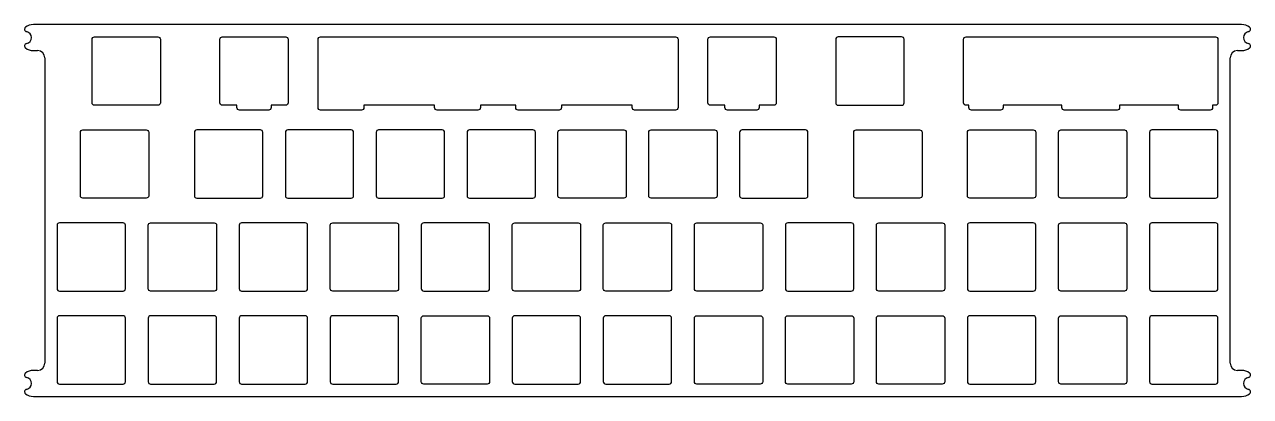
# Model space of a CAD drawing. Header units: millimetres. Extents: x -238 to 14, y -10 to 67.
import ezdxf

# ---------------------------------------------------------------- set-up
doc = ezdxf.new("R2010")
doc.units = ezdxf.units.MM
doc.layers.get('0').update_dxf_attribs({"linetype": 'CONTINUOUS'})

msp = doc.modelspace()

# ---------------------------------------------------------------- linework, layer by layer
for p, q in [((11.85, 66.67), (-235.69, 66.67)), ((-235.69, 61.32), (-234.86, 61.32)), ((11.02, 61.32), (11.85, 61.32)), ((-233.36, 59.82), (-233.36, -2.68)), ((9.53, -2.68), (9.53, 59.82)), ((-234.86, -4.18), (-235.69, -4.18)), ((11.85, -4.18), (11.02, -4.18)), ((-235.69, -9.53), (11.85, -9.53))]:
    msp.add_line(p, q)
for points in [[(-210.19, 50.15), (-223.19, 50.15, -0.414214), (-223.69, 50.65), (-223.69, 63.65, -0.414214), (-223.19, 64.15), (-210.19, 64.15, -0.414214), (-209.69, 63.65), (-209.69, 50.65, -0.414214)], [(-193.99, 49.65), (-193.99, 50.15), (-197, 50.15, -0.414214), (-197.5, 50.65), (-197.5, 63.65, -0.414214), (-197, 64.15), (-184, 64.15, -0.414214), (-183.5, 63.65), (-183.5, 50.65, -0.414214), (-184, 50.15), (-186.99, 50.15), (-186.99, 49.65, -0.414214), (-187.49, 49.15), (-193.49, 49.15, -0.414214)], [(-168.48, 49.15), (-176.86, 49.15, -0.414214), (-177.36, 49.65), (-177.36, 63.65, -0.414214), (-176.86, 64.15), (-168.48, 64.15, -0.014196), (-168.45, 64.15, -0.014196), (-168.42, 64.15), (-153.04, 64.15, -0.014196), (-153.02, 64.15, -0.014196), (-152.99, 64.15), (-128, 64.15, -0.014196), (-127.97, 64.15, -0.014196), (-127.94, 64.15), (-112.56, 64.15, -0.014196), (-112.53, 64.15, -0.014196), (-112.51, 64.15), (-104.12, 64.15, -0.414214), (-103.62, 63.65), (-103.62, 49.65, -0.414214), (-104.12, 49.15), (-112.51, 49.15, -0.414214), (-113.01, 49.65), (-113.01, 50.15), (-127.5, 50.15), (-127.5, 49.65, -0.414214), (-128, 49.15), (-136.38, 49.15, -0.414214), (-136.88, 49.65), (-136.88, 50.15), (-144.11, 50.15), (-144.11, 49.65, -0.414214), (-144.61, 49.15), (-152.99, 49.15, -0.414214), (-153.49, 49.65), (-153.49, 50.15), (-167.98, 50.15), (-167.98, 49.65, -0.414214)], [(-83.99, 50.15), (-86.99, 50.15), (-86.99, 49.65, -0.414214), (-87.49, 49.15), (-93.49, 49.15, -0.414214), (-93.99, 49.65), (-93.99, 50.15), (-96.99, 50.15, -0.414214), (-97.49, 50.65), (-97.49, 63.65, -0.414214), (-96.99, 64.15), (-83.99, 64.15, -0.414214), (-83.49, 63.65), (-83.49, 50.65, -0.414214)], [(-57.79, 50.15, 0.414214), (-57.29, 50.65), (-57.29, 63.65, 0.414214), (-57.79, 64.15), (-70.79, 64.15, 0.414214), (-71.29, 63.65), (-71.29, 50.65, 0.414214), (-70.79, 50.15)], [(-37.01, 50.15), (-37.01, 49.65, -0.414214), (-37.51, 49.15), (-43.51, 49.15, -0.414214), (-44.01, 49.65), (-44.01, 50.15), (-44.6, 50.15, -0.414214), (-45.1, 50.65), (-45.1, 63.65, -0.414214), (-44.6, 64.15), (6.5, 64.15, -0.414214), (7, 63.65), (7, 50.65, -0.414214), (6.5, 50.15), (5.91, 50.15), (5.91, 49.65, -0.414214), (5.41, 49.15), (-0.59, 49.15, -0.414214), (-1.09, 49.65), (-1.09, 50.15), (-13.14, 50.15), (-13.14, 49.65, -0.414214), (-13.64, 49.15), (-24.46, 49.15, -0.414214), (-24.96, 49.65), (-24.96, 50.15)], [(-225.58, 45.1), (-212.58, 45.1, -0.414214), (-212.08, 44.6), (-212.08, 31.6, -0.414214), (-212.58, 31.1), (-225.58, 31.1, -0.414214), (-226.08, 31.6), (-226.08, 44.6, -0.414214)], [(-188.7, 44.6, 0.414214), (-189.2, 45.1), (-202.2, 45.1, 0.414214), (-202.7, 44.6), (-202.7, 31.6, 0.414214), (-202.2, 31.1), (-189.2, 31.1, 0.414214), (-188.7, 31.6)], [(-183.58, 45.1, 0.414214), (-184.08, 44.6), (-184.08, 31.6, 0.414214), (-183.58, 31.1), (-170.58, 31.1, 0.414214), (-170.08, 31.6), (-170.08, 44.6, 0.414214), (-170.58, 45.1)], [(-165.46, 31.6, 0.414214), (-164.96, 31.1), (-151.96, 31.1, 0.414214), (-151.46, 31.6), (-151.46, 44.6, 0.414214), (-151.96, 45.1), (-164.96, 45.1, 0.414214), (-165.46, 44.6)], [(-146.84, 31.6, 0.414214), (-146.34, 31.1), (-133.34, 31.1, 0.414214), (-132.84, 31.6), (-132.84, 44.6, 0.414214), (-133.34, 45.1), (-146.34, 45.1, 0.414214), (-146.84, 44.6)], [(-114.73, 31.1), (-127.73, 31.1, -0.414214), (-128.23, 31.6), (-128.23, 44.6, -0.414214), (-127.73, 45.1), (-114.73, 45.1, -0.414214), (-114.23, 44.6), (-114.23, 31.6, -0.414214)], [(-96.11, 31.1), (-109.11, 31.1, -0.414214), (-109.61, 31.6), (-109.61, 44.6, -0.414214), (-109.11, 45.1), (-96.11, 45.1, -0.414214), (-95.61, 44.6), (-95.61, 31.6, -0.414214)], [(-90.99, 31.6, 0.414214), (-90.49, 31.1), (-77.49, 31.1, 0.414214), (-76.99, 31.6), (-76.99, 44.6, 0.414214), (-77.49, 45.1), (-90.49, 45.1, 0.414214), (-90.99, 44.6)], [(-67.11, 45.1), (-54.11, 45.1, -0.414214), (-53.61, 44.6), (-53.61, 31.6, -0.414214), (-54.11, 31.1), (-67.11, 31.1, -0.414214), (-67.61, 31.6), (-67.61, 44.6, -0.414214)], [(-44.31, 31.6), (-44.31, 44.6, -0.414214), (-43.81, 45.1), (-30.81, 45.1, -0.414214), (-30.31, 44.6), (-30.31, 31.6, -0.414214), (-30.81, 31.1), (-43.81, 31.1, -0.414214)], [(-25.65, 31.6), (-25.65, 44.6, -0.414214), (-25.15, 45.1), (-12.15, 45.1, -0.414214), (-11.65, 44.6), (-11.65, 31.6, -0.414214), (-12.15, 31.1), (-25.15, 31.1, -0.414214)], [(-6.5, 45.1, 0.414214), (-7, 44.6), (-7, 31.6, 0.414214), (-6.5, 31.1), (6.5, 31.1, 0.414214), (7, 31.6), (7, 44.6, 0.414214), (6.5, 45.1)], [(-217.34, 12.05, 0.414214), (-216.84, 12.55), (-216.84, 25.55, 0.414214), (-217.34, 26.05), (-230.34, 26.05, 0.414214), (-230.84, 25.55), (-230.84, 12.55, 0.414214), (-230.34, 12.05)], [(-212.18, 12.55), (-212.18, 25.55, -0.414214), (-211.68, 26.05), (-198.68, 26.05, -0.414214), (-198.18, 25.55), (-198.18, 12.55, -0.414214), (-198.68, 12.05), (-211.68, 12.05, -0.414214)], [(-180.03, 12.05, 0.414214), (-179.53, 12.55), (-179.53, 25.55, 0.414214), (-180.03, 26.05), (-193.03, 26.05, 0.414214), (-193.53, 25.55), (-193.53, 12.55, 0.414214), (-193.03, 12.05)], [(-174.88, 12.55), (-174.88, 25.55, -0.414214), (-174.38, 26.05), (-161.38, 26.05, -0.414214), (-160.88, 25.55), (-160.88, 12.55, -0.414214), (-161.38, 12.05), (-174.38, 12.05, -0.414214)], [(-155.72, 26.05, 0.414214), (-156.22, 25.55), (-156.22, 12.55, 0.414214), (-155.72, 12.05), (-142.72, 12.05, 0.414214), (-142.22, 12.55), (-142.22, 25.55, 0.414214), (-142.72, 26.05)], [(-123.57, 25.55), (-123.57, 12.55, -0.414214), (-124.07, 12.05), (-137.07, 12.05, -0.414214), (-137.57, 12.55), (-137.57, 25.55, -0.414214), (-137.07, 26.05), (-124.07, 26.05, -0.414214)], [(-118.92, 12.55), (-118.92, 25.55, -0.414214), (-118.42, 26.05), (-105.42, 26.05, -0.414214), (-104.92, 25.55), (-104.92, 12.55, -0.414214), (-105.42, 12.05), (-118.42, 12.05, -0.414214)], [(-99.77, 26.05), (-86.77, 26.05, -0.414214), (-86.27, 25.55), (-86.27, 12.55, -0.414214), (-86.77, 12.05), (-99.77, 12.05, -0.414214), (-100.27, 12.55), (-100.27, 25.55, -0.414214)], [(-81.61, 12.55, 0.414214), (-81.11, 12.05), (-68.11, 12.05, 0.414214), (-67.61, 12.55), (-67.61, 25.55, 0.414214), (-68.11, 26.05), (-81.11, 26.05, 0.414214), (-81.61, 25.55)], [(-62.96, 12.55), (-62.96, 25.55, -0.414214), (-62.46, 26.05), (-49.46, 26.05, -0.414214), (-48.96, 25.55), (-48.96, 12.55, -0.414214), (-49.46, 12.05), (-62.46, 12.05, -0.414214)], [(-30.81, 12.05, 0.414214), (-30.31, 12.55), (-30.31, 25.55, 0.414214), (-30.81, 26.05), (-43.81, 26.05, 0.414214), (-44.31, 25.55), (-44.31, 12.55, 0.414214), (-43.81, 12.05)], [(-25.15, 26.05), (-12.15, 26.05, -0.414214), (-11.65, 25.55), (-11.65, 12.55, -0.414214), (-12.15, 12.05), (-25.15, 12.05, -0.414214), (-25.65, 12.55), (-25.65, 25.55, -0.414214)], [(-6.5, 26.05, 0.414214), (-7, 25.55), (-7, 12.55, 0.414214), (-6.5, 12.05), (6.5, 12.05, 0.414214), (7, 12.55), (7, 25.55, 0.414214), (6.5, 26.05)], [(-216.84, 6.5, 0.414214), (-217.34, 7), (-230.34, 7, 0.414214), (-230.84, 6.5), (-230.84, -6.5, 0.414214), (-230.34, -7), (-217.34, -7, 0.414214), (-216.84, -6.5)], [(-198.68, -7, 0.414214), (-198.18, -6.5), (-198.18, 6.5, 0.414214), (-198.68, 7), (-211.68, 7, 0.414214), (-212.18, 6.5), (-212.18, -6.5, 0.414214), (-211.68, -7)], [(-193.53, -6.5, 0.414214), (-193.03, -7), (-180.03, -7, 0.414214), (-179.53, -6.5), (-179.53, 6.5, 0.414214), (-180.03, 7), (-193.03, 7, 0.414214), (-193.53, 6.5)], [(-174.88, -6.5, 0.414214), (-174.38, -7), (-161.38, -7, 0.414214), (-160.88, -6.5), (-160.88, 6.5, 0.414214), (-161.38, 7), (-174.38, 7, 0.414214), (-174.88, 6.5)], [(-142.72, -7), (-155.72, -7, -0.414214), (-156.22, -6.5), (-156.22, 6.5, -0.414214), (-155.72, 7), (-142.72, 7, -0.414214), (-142.22, 6.5), (-142.22, -6.5, -0.414214)], [(-123.57, 6.5, 0.414214), (-124.07, 7), (-137.07, 7, 0.414214), (-137.57, 6.5), (-137.57, -6.5, 0.414214), (-137.07, -7), (-124.07, -7, 0.414214), (-123.57, -6.5)], [(-105.42, -7, 0.414214), (-104.92, -6.5), (-104.92, 6.5, 0.414214), (-105.42, 7), (-118.42, 7, 0.414214), (-118.92, 6.5), (-118.92, -6.5, 0.414214), (-118.42, -7)], [(-100.27, -6.5), (-100.27, 6.5, -0.414214), (-99.77, 7), (-86.77, 7, -0.414214), (-86.27, 6.5), (-86.27, -6.5, -0.414214), (-86.77, -7), (-99.77, -7, -0.414214)], [(-68.11, -7), (-81.11, -7, -0.414214), (-81.61, -6.5), (-81.61, 6.5, -0.414214), (-81.11, 7), (-68.11, 7, -0.414214), (-67.61, 6.5), (-67.61, -6.5, -0.414214)], [(-62.96, -6.5), (-62.96, 6.5, -0.414214), (-62.46, 7), (-49.46, 7, -0.414214), (-48.96, 6.5), (-48.96, -6.5, -0.414214), (-49.46, -7), (-62.46, -7, -0.414214)], [(-30.31, 6.5, 0.414214), (-30.81, 7), (-43.81, 7, 0.414214), (-44.31, 6.5), (-44.31, -6.5, 0.414214), (-43.81, -7), (-30.81, -7, 0.414214), (-30.31, -6.5)], [(-12.15, -7), (-25.15, -7, -0.414214), (-25.65, -6.5), (-25.65, 6.5, -0.414214), (-25.15, 7), (-12.15, 7, -0.414214), (-11.65, 6.5), (-11.65, -6.5, -0.414214)], [(6.5, -7, 0.414214), (7, -6.5), (7, 6.5, 0.414214), (6.5, 7), (-6.5, 7, 0.414214), (-7, 6.5), (-7, -6.5, 0.414214), (-6.5, -7)]]:
    msp.add_lwpolyline(points, format="xyb", close=True)
for centre, radius, start, end in [((-237.02, 65.72), 0.5, 127.8792, 258.8119), ((-235.69, 64), 2.68, 90, 127.8792), ((11.85, 64), 2.67, 52.1208, 90), ((13.19, 65.72), 0.5, -78.8119, 52.1208), ((-237.36, 64), 1.25, -78.8119, 78.8119), ((13.52, 64), 1.25, 101.1881, 258.8119), ((-237.02, 62.28), 0.5, 101.1881, 232.1208), ((-235.69, 64), 2.67, 232.1208, 270), ((-234.86, 59.82), 1.5, 0, 90), ((11.02, 59.82), 1.5, 90, 180), ((11.85, 64), 2.67, 270, 307.8792), ((13.19, 62.28), 0.5, -52.1208, 78.8119), ((-237.02, -5.13), 0.5, 127.8792, 258.8119), ((-235.69, -6.85), 2.68, 90, 127.8792), ((-234.86, -2.68), 1.5, -90, 0), ((11.02, -2.68), 1.5, 180, 270), ((11.85, -6.85), 2.68, 52.1208, 90), ((13.19, -5.13), 0.5, -78.8119, 52.1208), ((-237.36, -6.85), 1.25, -78.8119, 78.8119), ((13.52, -6.85), 1.25, 101.1881, 258.8119), ((-237.02, -8.57), 0.5, 101.1881, 232.1208), ((-235.69, -6.85), 2.67, 232.1208, 270), ((11.85, -6.85), 2.67, 270, 307.8792), ((13.19, -8.57), 0.5, -52.1208, 78.8119)]:
    msp.add_arc(centre, radius, start, end)

doc.saveas('drawing.dxf')
